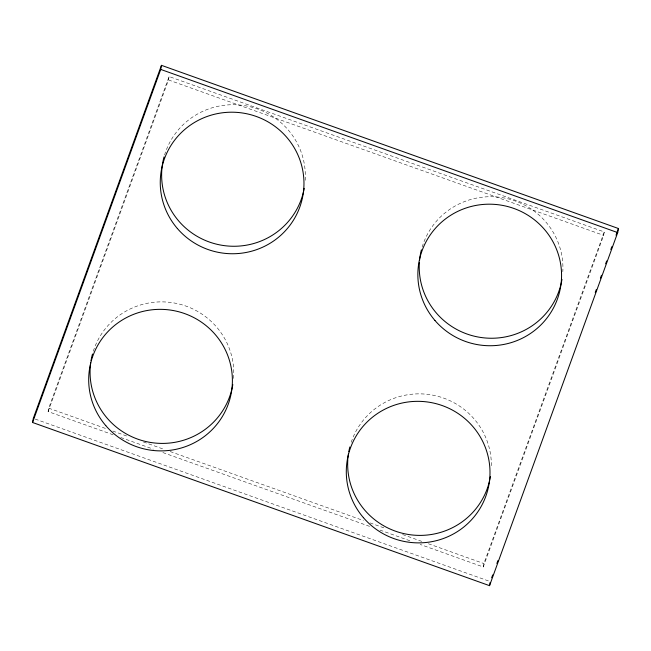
<?xml version="1.0" encoding="UTF-8"?>
<svg xmlns="http://www.w3.org/2000/svg" width="651" height="651" viewBox="0 0 651 651"><rect width="100%" height="100%" fill="white"/><g stroke="black" fill="none" stroke-linecap="round" stroke-linejoin="round"><path stroke-width="0.49" stroke-dasharray="3.25 2.44" d="M113.144 434.795L48.109 411.57L48.735 408.169L169.105 76.558L604.266 231.951L603.64 235.353L483.262 566.964L420.139 544.423M48.109 411.57L168.487 79.959L169.105 76.558M483.262 566.964L483.888 563.563L604.266 231.951M168.487 79.959L603.64 235.353M48.735 408.169L107.073 429.009M112.81 431.052L128.109 436.52M143.415 441.98L163.499 449.157M170.196 451.542L363.38 520.531M370.077 522.924L385.384 528.384M402.595 534.536L421.726 541.363M428.415 543.756L483.888 563.563M120.793 437.529L153.31 449.141M162.872 452.551L371.363 527.001M379.972 530.077L410.578 541.005M35.211 419.081L490.284 581.587M422.182 246.998A71.887 70.731 10.4 0 1 503.288 197.814A71.887 70.731 10.4 0 1 562.83 271.679M351.206 442.289A71.887 70.731 10.4 0 1 432.207 395.043A71.887 70.731 10.4 0 1 491.31 467.857M93.305 351.231A71.887 70.731 10.4 0 1 175.575 303.244A71.887 70.731 10.4 0 1 233.53 378.768M164.581 155.011A71.887 70.731 10.4 0 1 246.176 105.91A71.887 70.731 10.4 0 1 305.173 180.661"/><path stroke-width="0.98" d="M32.55 422.483L33.299 418.406L161.464 65.336L618.45 228.517L617.701 232.594L489.536 585.664L32.55 422.483L160.716 69.413L161.464 65.336M489.536 585.664L490.138 582.401M491.668 577.771L492.709 574.906M496.868 563.457L497.909 560.592M595.242 292.454L596.283 289.589M600.434 278.14L601.475 275.275M605.633 263.826L606.675 260.961M610.833 249.512L611.867 246.648M616.025 235.198L618.45 228.517M160.716 69.413L617.701 232.594M561.976 279.393A71.887 70.731 10.4 0 1 482.814 337.731A71.887 70.731 10.4 0 1 419.39 262.32M419.545 260.392A71.887 70.731 10.4 0 1 421.4 249.821M490.415 476.54A71.887 70.731 10.4 0 1 411.245 534.878A71.887 70.731 10.4 0 1 347.821 459.468M347.894 458.499A71.887 70.731 10.4 0 1 348.464 453.682M348.79 451.753A71.887 70.731 10.4 0 1 349.831 446.968M232.814 384.554A71.887 70.731 10.4 0 1 151.211 442.558A71.887 70.731 10.4 0 1 90.725 362.664M91.018 360.735A71.887 70.731 10.4 0 1 92.483 354.038M304.212 188.367A71.887 70.731 10.4 0 1 217.89 244.491A71.887 70.731 10.4 0 1 164.044 156.891M363.396 517.626A71.887 70.731 10.4 0 0 485.817 496.274A71.887 70.731 10.4 0 0 405.215 402.416A71.887 70.731 10.4 0 0 363.396 517.626M105.796 425.64A71.887 70.731 10.4 0 0 228.216 404.287A71.887 70.731 10.4 0 0 147.614 310.429A71.887 70.731 10.4 0 0 105.796 425.64M434.958 320.479A71.887 70.731 10.4 0 0 557.386 299.126A71.887 70.731 10.4 0 0 476.784 205.268A71.887 70.731 10.4 0 0 434.958 320.479M177.357 228.493A71.887 70.731 10.4 0 0 299.785 207.14A71.887 70.731 10.4 0 0 219.184 113.282A71.887 70.731 10.4 0 0 177.357 228.493"/></g></svg>
